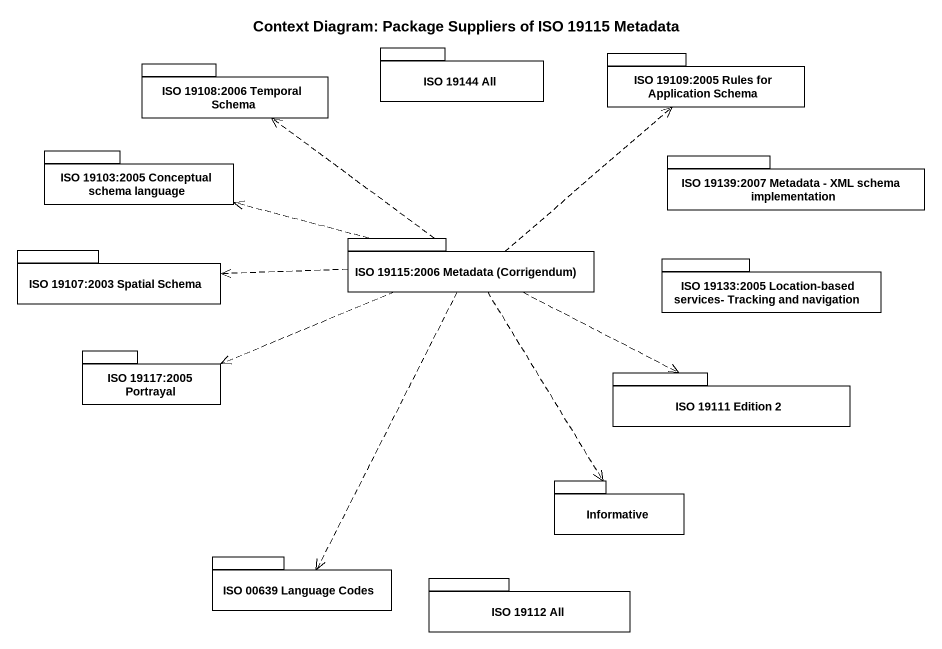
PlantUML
@startuml
title Context Diagram: Package Suppliers of ISO 19115 Metadata
package "ISO 19108:2006 Temporal Schema" as ISO_19108_2006_Temporal {
}
package "ISO 19144 All" as ISO_19144_All {
}
package "ISO 19109:2005 Rules for Application Schema" as ISO_19109_2005_Rules_for {
}
package "ISO 19103:2005 Conceptual schema language" as ISO_19103_2005_Conceptual {
}
package "ISO 19139:2007 Metadata - XML schema implementation" as ISO_19139_2007_Metadata_XML {
}
package "ISO 19107:2003 Spatial Schema" as ISO_19107_2003_Spatial {
}
package "ISO 19115:2006 Metadata (Corrigendum)" as ISO_19115_2006_Metadata {
}
package "ISO 19133:2005 Location-based services- Tracking and navigation" as ISO_19133_2005_Location {
}
package "ISO 19117:2005 Portrayal" as ISO_19117_2005_Portrayal {
}
package "ISO 19111 Edition 2" as ISO_19111_Edition_2 {
}
package Informative {
}
package "ISO 00639 Language Codes" as ISO_00639_Language_Codes {
}
package "ISO 19112 All" as ISO_19112_All {
}
ISO_19115_2006_Metadata .up.> ISO_19108_2006_Temporal
ISO_19115_2006_Metadata .up.> ISO_19109_2005_Rules_for
ISO_19115_2006_Metadata .left.> ISO_19103_2005_Conceptual
ISO_19115_2006_Metadata .left.> ISO_19107_2003_Spatial
ISO_19115_2006_Metadata .left.> ISO_19117_2005_Portrayal
ISO_19115_2006_Metadata .right.> ISO_19111_Edition_2
ISO_19115_2006_Metadata ..> Informative
ISO_19115_2006_Metadata ..> ISO_00639_Language_Codes
@enduml
